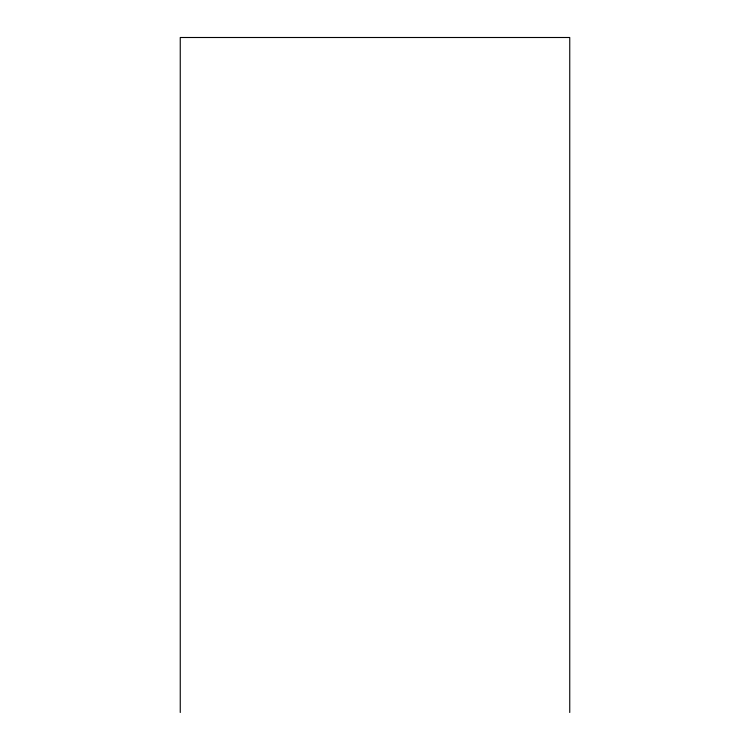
<?xml version="1.0" encoding="UTF-8"?>
<svg xmlns="http://www.w3.org/2000/svg" width="750" height="750" viewBox="0 0 750 750"><rect width="100%" height="100%" fill="white"/><g stroke="black" fill="none" stroke-linecap="round" stroke-linejoin="round"><path stroke-width="1.12" d="M569.747 712.5L569.747 37.5L180.253 37.5L180.253 712.5"/></g></svg>
